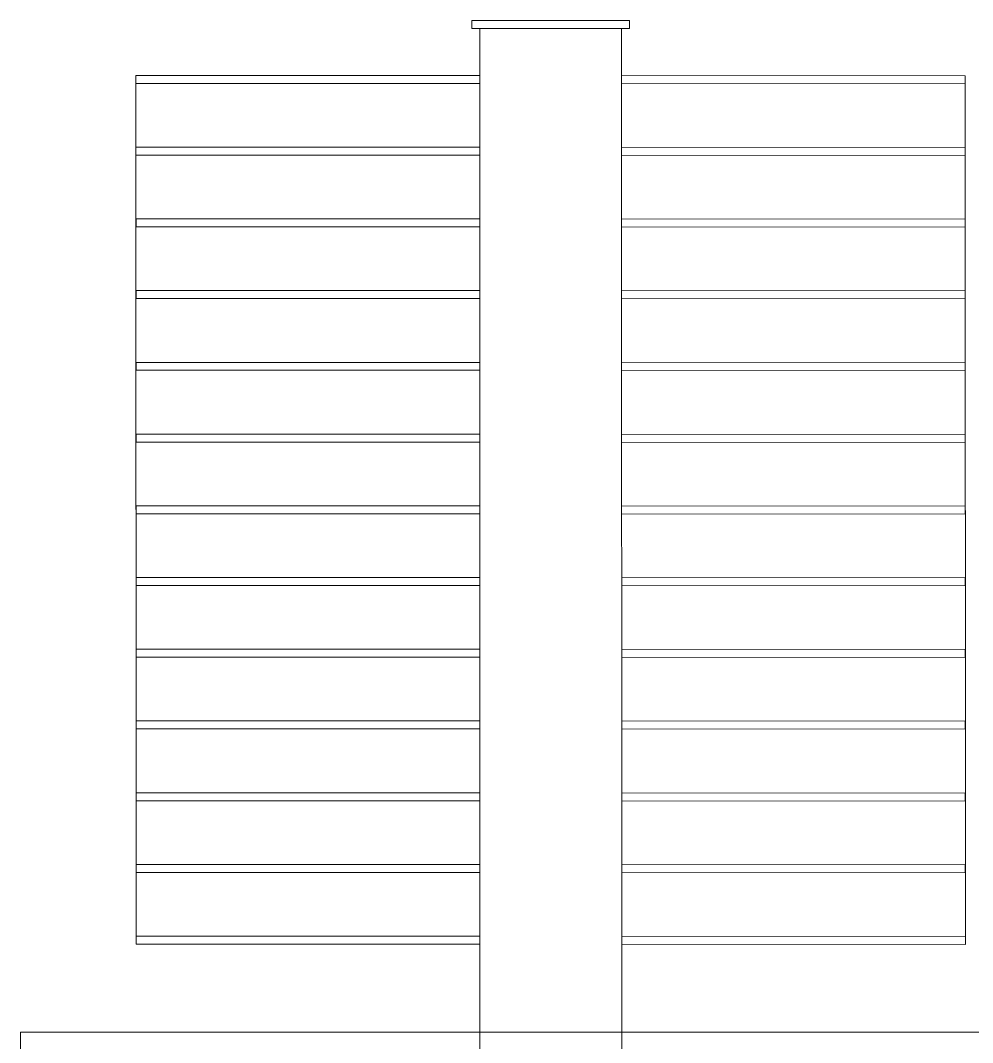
# Model space of a CAD drawing. Header units: millimetres. Extents: x -41310 to 13905, y 1865 to 89610.
# Drawn here: x 8076 to 8673, y 4371 to 5012 of the extents above; entities that cross this region are included whole.
import ezdxf

# ---------------------------------------------------------------- set-up
doc = ezdxf.new("R2010")
doc.units = ezdxf.units.MM
doc.layers.add('1轮廓实线层', color=7, linetype='Continuous', lineweight=0)

msp = doc.modelspace()

# ---------------------------------------------------------------- linework, layer by layer
at = {"layer": '1轮廓实线层', "extrusion": (-0.004685, -0.017452, 0.999837)}
for p, q in [((8358.82, 5012.41, 126.66), (8457.81, 5012.41, 127.13)), ((8358.82, 5007.41, 126.58), (8358.82, 5012.41, 126.66)), ((8457.82, 5007.41, 127.04), (8358.82, 5007.41, 126.58)), ((8363.82, 5007.41, 126.6), (8363.87, 4315.32, 114.52)), ((8452.87, 4315.32, 114.94), (8452.82, 5007.41, 127.02)), ((8457.81, 5012.41, 127.13), (8457.82, 5007.41, 127.04)), ((8363.82, 4977.92, 126.09), (8148.32, 4977.92, 125.08)), ((8148.32, 4977.92, 125.08), (8148.32, 4972.92, 124.99)), ((8148.32, 4977.92, 125.08), (8148.37, 4433, 115.56)), ((8452.82, 4977.92, 126.5), (8668.31, 4977.7, 127.51)), ((8668.31, 4977.7, 127.51), (8668.31, 4972.7, 127.42)), ((8668.36, 4432.79, 118), (8668.31, 4977.7, 127.51)), ((8148.32, 4972.92, 124.99), (8363.82, 4972.92, 126)), ((8668.31, 4972.7, 127.42), (8452.82, 4972.92, 126.42)), ((8363.82, 4932.93, 125.3), (8148.32, 4932.93, 124.29)), ((8148.32, 4932.93, 124.29), (8148.32, 4927.93, 124.2)), ((8452.82, 4932.93, 125.72), (8668.32, 4932.71, 126.72)), ((8668.32, 4932.71, 126.72), (8668.32, 4927.71, 126.64)), ((8148.32, 4927.93, 124.2), (8363.82, 4927.93, 125.21)), ((8668.32, 4927.71, 126.64), (8452.82, 4927.93, 125.63)), ((8363.83, 4887.93, 124.51), (8148.33, 4887.93, 123.5)), ((8148.33, 4887.93, 123.5), (8148.33, 4882.93, 123.42)), ((8452.82, 4887.93, 124.93), (8668.32, 4887.72, 125.94)), ((8668.32, 4887.72, 125.94), (8668.32, 4882.72, 125.85)), ((8148.33, 4882.93, 123.42), (8363.83, 4882.93, 124.43)), ((8668.32, 4882.72, 125.85), (8452.83, 4882.93, 124.84)), ((8363.83, 4842.94, 123.73), (8148.33, 4842.94, 122.72)), ((8148.33, 4842.94, 122.72), (8148.33, 4837.94, 122.63)), ((8452.83, 4842.94, 124.15), (8668.33, 4842.72, 125.15)), ((8668.33, 4842.72, 125.15), (8668.33, 4837.72, 125.07)), ((8148.33, 4837.94, 122.63), (8363.83, 4837.94, 123.64)), ((8668.33, 4837.72, 125.07), (8452.83, 4837.94, 124.06)), ((8148.34, 4797.95, 121.93), (8148.34, 4792.95, 121.85)), ((8363.83, 4797.95, 122.94), (8148.34, 4797.95, 121.93)), ((8452.83, 4797.95, 123.36), (8668.33, 4797.73, 124.37)), ((8668.33, 4797.73, 124.37), (8668.33, 4792.73, 124.28)), ((8148.34, 4792.95, 121.85), (8363.83, 4792.95, 122.86)), ((8668.33, 4792.73, 124.28), (8452.83, 4792.95, 123.27)), ((8148.34, 4752.95, 121.15), (8148.34, 4747.95, 121.06)), ((8363.84, 4752.95, 122.16), (8148.34, 4752.95, 121.15)), ((8452.84, 4752.95, 122.58), (8668.33, 4752.74, 123.58)), ((8668.33, 4752.74, 123.58), (8668.33, 4747.74, 123.49)), ((8148.34, 4747.95, 121.06), (8363.84, 4747.95, 122.07)), ((8668.33, 4747.74, 123.49), (8452.84, 4747.95, 122.49)), ((8148.34, 4707.96, 120.36), (8148.34, 4702.96, 120.28)), ((8363.84, 4707.96, 121.37), (8148.34, 4707.96, 120.36)), ((8452.84, 4707.96, 121.79), (8668.34, 4707.74, 122.8)), ((8668.34, 4707.74, 122.8), (8668.34, 4702.75, 122.71)), ((8148.34, 4702.96, 120.28), (8363.84, 4702.96, 121.29)), ((8668.34, 4702.75, 122.71), (8452.84, 4702.96, 121.7)), ((8148.35, 4662.97, 119.58), (8148.35, 4657.97, 119.49)), ((8363.84, 4662.97, 120.59), (8148.35, 4662.97, 119.58)), ((8452.84, 4662.97, 121), (8668.34, 4662.75, 122.01)), ((8668.34, 4662.75, 122.01), (8668.34, 4657.75, 121.92)), ((8148.35, 4657.97, 119.49), (8363.84, 4657.97, 120.5)), ((8668.34, 4657.75, 121.92), (8452.84, 4657.97, 120.92)), ((8148.35, 4617.97, 118.79), (8148.35, 4612.97, 118.71)), ((8363.85, 4617.97, 119.8), (8148.35, 4617.97, 118.79)), ((8452.85, 4617.97, 120.22), (8668.34, 4617.76, 121.23)), ((8668.34, 4617.76, 121.23), (8668.34, 4612.76, 121.14)), ((8148.35, 4612.97, 118.71), (8363.85, 4612.97, 119.72)), ((8668.34, 4612.76, 121.14), (8452.85, 4612.97, 120.13)), ((8148.35, 4572.98, 118.01), (8148.35, 4567.98, 117.92)), ((8363.85, 4572.98, 119.02), (8148.35, 4572.98, 118.01)), ((8452.85, 4572.98, 119.43), (8668.35, 4572.77, 120.44)), ((8668.35, 4572.77, 120.44), (8668.35, 4567.77, 120.35)), ((8148.35, 4567.98, 117.92), (8363.85, 4567.98, 118.93)), ((8668.35, 4567.77, 120.35), (8452.85, 4567.98, 119.35)), ((8148.36, 4527.99, 117.22), (8148.36, 4522.99, 117.13)), ((8363.86, 4527.99, 118.23), (8148.36, 4527.99, 117.22)), ((8452.85, 4527.99, 118.65), (8668.35, 4527.77, 119.65)), ((8668.35, 4527.77, 119.65), (8668.35, 4522.77, 119.57)), ((8148.36, 4522.99, 117.13), (8363.86, 4522.99, 118.14)), ((8668.35, 4522.77, 119.57), (8452.85, 4522.99, 118.56)), ((8148.36, 4482.99, 116.44), (8148.36, 4477.99, 116.35)), ((8363.86, 4482.99, 117.45), (8148.36, 4482.99, 116.44)), ((8452.86, 4482.99, 117.86), (8668.35, 4482.78, 118.87)), ((8668.35, 4482.78, 118.87), (8668.35, 4477.78, 118.78)), ((8148.36, 4477.99, 116.35), (8363.86, 4477.99, 117.36)), ((8668.35, 4477.78, 118.78), (8452.86, 4477.99, 117.78)), ((8148.37, 4438, 115.65), (8148.37, 4433, 115.56)), ((8363.86, 4438, 116.66), (8148.37, 4438, 115.65)), ((8452.86, 4438, 117.08), (8668.36, 4437.79, 118.08)), ((8668.36, 4437.79, 118.08), (8668.36, 4432.79, 118)), ((8148.37, 4433, 115.56), (8363.86, 4433, 116.57)), ((8668.36, 4432.79, 118), (8452.86, 4433, 116.99))]:
    msp.add_line(p, q, dxfattribs=at)
at = {"layer": '1轮廓实线层', "ltscale": 2, "extrusion": (-0.004685, -0.017452, 0.999837)}
for p, q in [((9390.86, 4377.81, 120.42), (8075.87, 4377.81, 114.26)), ((8075.87, 4377.81, 114.26), (8075.93, 3612.93, 100.91))]:
    msp.add_line(p, q, dxfattribs=at)

doc.saveas('drawing.dxf')
